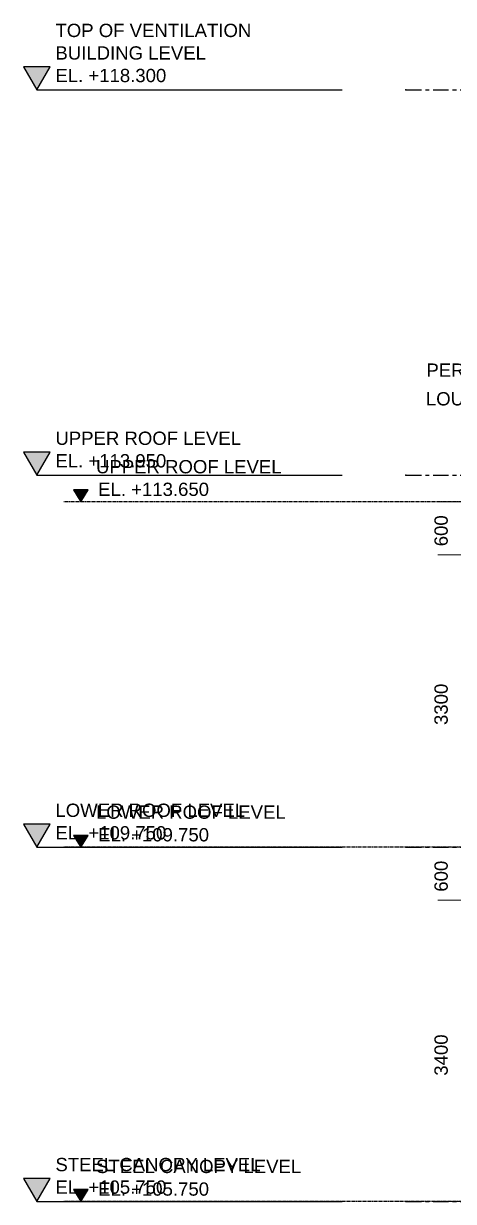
# Model space of a CAD drawing. Header units: millimetres. Extents: x -187664 to 435448, y -313239 to 299894.
# Drawn here: x 356997 to 361852, y 173253 to 186551 of the extents above; entities that cross this region are included whole.
import ezdxf
from ezdxf.enums import TextEntityAlignment as Align

# ---------------------------------------------------------------- set-up
doc = ezdxf.new("R2010")
doc.units = ezdxf.units.MM
for name, pattern in [('CENTER', [2, 1.25, -0.25, 0.25, -0.25]), ('TA_GL_000.70000', [1.925, 0.7, -0.175, 0.175, -0.175, 0.7]), ('XKITLINE00', [0])]:
    doc.linetypes.add(name, pattern=pattern)
for name, color, linetype in [('000 - 0_SYM_DWG_GRIDLINE_MAIN_COLOR_251', 7, 'Continuous'), ('000 - 0_SYM_DWG_LEVEL_MAIN_COLOR_2', 7, 'Continuous'), ('000 - 0_SYM_DWG_LEVEL_TEXT', 7, 'Continuous'), ('000 - EXISTING_DIM_MAIN_COLOR_251', 7, 'Continuous'), ('000 - GRID', 7, 'CENTER')]:
    doc.layers.add(name, color=color, linetype=linetype)
doc.styles.add('Arial_1', font='arial.ttf', dxfattribs={"height": 250})
doc.styles.add('RomanS', font='arial.ttf', dxfattribs={"width": 0.8})
doc.styles.add('TA', font='', dxfattribs={"height": 4.5})
doc.styles.get('TA').set_extended_font_data('Cordia New')

# ---------------------------------------------------------------- blocks, each defined once
blk = doc.blocks.new('*U4792')
at = {"layer": '000 - 0_SYM_DWG_GRIDLINE_MAIN_COLOR_251', "color": 7, "linetype": 'ByBlock', "ltscale": 5}
blk.add_line((20, 0), (-155.16, 0), dxfattribs=at)
at = {"layer": '000 - 0_SYM_DWG_GRIDLINE_MAIN_COLOR_251', "color": 7}
for p in [(-135.16, 0), (0, 0)]:
    blk.add_point(p, dxfattribs=at)
at = {"color": 7, "style": 'TA', "flags": 1}
blk.add_attdef('LOCATION', (6, -6), '', height=4.5, rotation=270, dxfattribs=at)
blk = doc.blocks.new('*U4660')
at = {"layer": '000 - 0_SYM_DWG_LEVEL_MAIN_COLOR_2'}
blk.add_hatch(color=7, dxfattribs=at).paths.add_polyline_path([(-80.41, 5.18), (-83.4, 0), (-86.39, 5.18)])
at = {"color": 7}
blk.add_point((0, 0), dxfattribs=at)
at = {"layer": '000 - 0_SYM_DWG_GRIDLINE_MAIN_COLOR_251', "color": 7}
blk.add_lwpolyline([(-83.4, 0), (-23.4, 0), (-18.9, 0), (-14.4, 0)], dxfattribs=at)
at = {"layer": '000 - 0_SYM_DWG_LEVEL_MAIN_COLOR_2', "color": 7, "lineweight": 25}
for p, q in [((-80.41, 5.18), (-86.39, 5.18)), ((-86.39, 5.18), (-83.4, 0)), ((-83.4, 0), (-80.41, 5.18))]:
    blk.add_line(p, q, dxfattribs=at)
at = {"layer": '000 - 0_SYM_DWG_LEVEL_TEXT', "color": 7, "style": 'Arial_1'}
for tag, p in [('LV_NAME_1', (-79.18, 11.92)), ('LV_NAME_2', (-79.19, 6.83)), ('LV_NAME_3', (-79.2, 1.74))]:
    blk.add_attdef(tag, p, '', height=3, dxfattribs=at)
blk = doc.blocks.new('W-1-PP19-ST-ENT1-1_20260610-094001_ELEVATION_2_DIMS')
at = {"color": 7, "xscale": 50, "yscale": 50, "zscale": 50}
for p, values in [((-6758, 118300), {'LV_NAME_1': 'TOP OF VENTILATION', 'LV_NAME_2': 'BUILDING LEVEL', 'LV_NAME_3': 'EL. +118.300'}), ((-6758, 113950), {'LV_NAME_2': 'UPPER ROOF LEVEL', 'LV_NAME_3': 'EL. +113.950'}), ((-6758, 109750), {'LV_NAME_2': 'LOWER ROOF LEVEL', 'LV_NAME_3': 'EL. +109.750'}), ((-6758, 105750), {'LV_NAME_2': 'STEEL CANOPY LEVEL', 'LV_NAME_3': 'EL. +105.750'})]:
    blk.add_blockref('*U4660', p, dxfattribs=at).add_auto_attribs(values)
at = {"layer": '000 - GRID', "color": 7, "linetype": 'TA_GL_000.70000', "xscale": 50, "yscale": 50, "zscale": 50, "rotation": 180}
for p in [(-5758, 118300), (-5758, 113950), (-5758, 109750), (-5758, 105750)]:
    blk.add_blockref('*U4792', p, dxfattribs=at)
blk = doc.blocks.new('W-1-PP19-ST-ENT1-1_20260611-185229_ELEVATION_2_ST')
at = {"layer": '000 - EXISTING_DIM_MAIN_COLOR_251'}
for points in [[(-10511.5, 113783.4), (-10430.3, 113650), (-10349.2, 113783.4)], [(-10511.5, 109883.4), (-10430.3, 109750), (-10349.2, 109883.4)], [(-10511.5, 105883.4), (-10430.3, 105750), (-10349.2, 105883.4)]]:
    blk.add_hatch(color=7, dxfattribs=at).paths.add_polyline_path(points)
at = {"layer": '000 - EXISTING_DIM_MAIN_COLOR_251', "color": 7}
for p, q in [((-10349.2, 113783.4), (-10511.5, 113783.4)), ((-10511.5, 113783.4), (-10430.3, 113650)), ((-10430.3, 113650), (-10349.2, 113783.4)), ((-10349.2, 109883.4), (-10511.5, 109883.4)), ((-10511.5, 109883.4), (-10430.3, 109750)), ((-10430.3, 109750), (-10349.2, 109883.4)), ((-10349.2, 105883.4), (-10511.5, 105883.4)), ((-10511.5, 105883.4), (-10430.3, 105750)), ((-10430.3, 105750), (-10349.2, 105883.4))]:
    blk.add_line(p, q, dxfattribs=at)
at = {"layer": '000 - EXISTING_DIM_MAIN_COLOR_251', "color": 7, "linetype": 'CENTER', "ltscale": 30}
for p, q in [((2871.7, 113650), (-10628.3, 113650)), ((2871.7, 109750), (-10628.3, 109750)), ((2871.7, 105750), (-10628.3, 105750))]:
    blk.add_line(p, q, dxfattribs=at)
at = {"layer": '000 - EXISTING_DIM_MAIN_COLOR_251', "color": 7, "linetype": 'XKITLINE00', "lineweight": 0}
for p, q in [((-4183, 113650), (-6399.1, 113650)), ((-3853, 113050), (-6399.1, 113050)), ((-3853, 113050), (-6399.1, 113050)), ((-5904.4, 109750), (-6399.1, 109750)), ((-5904.4, 109750), (-6399.1, 109750)), ((-3853, 109150), (-6399.1, 109150)), ((-3853, 109150), (-6399.1, 109150)), ((-4183, 105750), (-6399.1, 105750))]:
    blk.add_line(p, q, dxfattribs=at)
at = {"layer": '000 - EXISTING_DIM_MAIN_COLOR_251', "color": 7, "style": 'RomanS'}
for s, p in [('PERFORMANCE', (-6527.4, 115060.5)), ('LOUVER TYPE B', (-6533.3, 114736.9)), ('UPPER ROOF LEVEL', (-10258.9, 113970.5)), ('EL. +113.650', (-10235.1, 113715)), ('LOWER ROOF LEVEL', (-10258.9, 110070.5)), ('EL. +109.750', (-10235.1, 109815)), ('STEEL CANOPY LEVEL', (-10258.9, 106070.5)), ('EL. +105.750', (-10235.1, 105815))]:
    blk.add_text(s, height=150, dxfattribs=at).set_placement(p)
for s, p in [('600', (-6286.6, 113147)), ('3300', (-6286.6, 111129.3)), ('600', (-6286.6, 109247)), ('3400', (-6286.6, 107169.6))]:
    blk.add_text(s, height=150, rotation=90, dxfattribs=at).set_placement(p)
for tag, p in [('A1', (-4058, 116538.2)), ('A', (0, 116524.1))]:
    blk.add_attdef(tag, text='', height=250, dxfattribs=at).set_placement(p, align=Align.MIDDLE_CENTER)

msp = doc.modelspace()

# ---------------------------------------------------------------- block references
at = {"color": 7}
msp.add_blockref('W-1-PP19-ST-ENT1-1_20260611-185229_ELEVATION_2_ST', (368074.332, 67502.983), dxfattribs=at)

# ---------------------------------------------------------------- next in the draw order: block references
msp.add_blockref('W-1-PP19-ST-ENT1-1_20260610-094001_ELEVATION_2_DIMS', (368074.332, 67502.983), dxfattribs=at)

doc.saveas('drawing.dxf')
